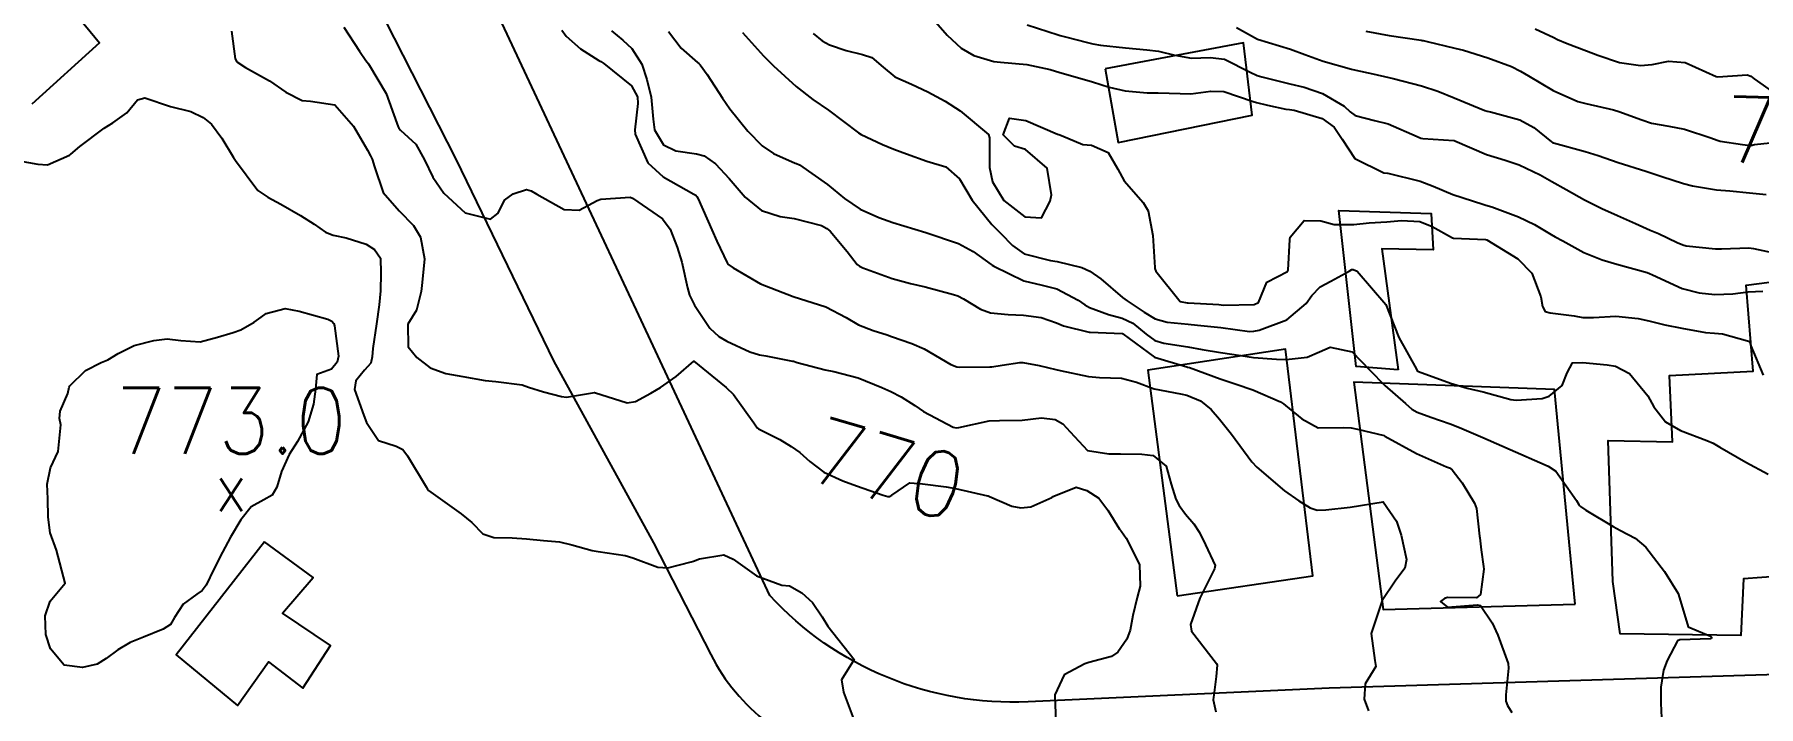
# Model space of a CAD drawing. Header units: metres. Extents: x 318500 to 325275, y 7408834 to 7428799.
# Drawn here: x 323668.3 to 323773.1, y 7420830.6 to 7420871.4 of the extents above; entities that cross this region are included whole.
import ezdxf
from ezdxf.enums import TextEntityAlignment as Align

# ---------------------------------------------------------------- set-up
doc = ezdxf.new("R2010")
doc.units = ezdxf.units.M
doc.header["$MEASUREMENT"] = 0
for name, color, linetype in [('Cotas', 45, 'Continuous'), ('Curvas de Nivel 1m', 11, 'Continuous'), ('Curvas de Nivel 5m', 15, 'Continuous'), ('Edificações', 30, 'Continuous'), ('Pontos Cotados', 45, 'Continuous'), ('Vias Primárias', 230, 'Continuous')]:
    doc.layers.add(name, color=color, linetype=linetype)
doc.styles.add('Style-STANDARD', font='STANDARD.shx')

# ---------------------------------------------------------------- blocks, each defined once
blk = doc.blocks.new('ELVTXT_111')
at = {"layer": 'Pontos Cotados', "linetype": 'Continuous', "style": 'Style-STANDARD'}
for s, height, p in [('773.0', 4, (0, 4)), ('x', 3, (0, 0))]:
    blk.add_text(s, height=height, dxfattribs=at).set_placement(p, align=Align.MIDDLE_CENTER)

msp = doc.modelspace()

# ---------------------------------------------------------------- linework, layer by layer
at = {"layer": 'Curvas de Nivel 1m', "flags": 128}
for points, elevation in [([(323722.66, 7420872.65), (323723.78, 7420871.37), (323724.63, 7420870.58), (323725.41, 7420870.13), (323726.62, 7420869.78), (323727.03, 7420869.73), (323728.62, 7420869.58), (323730.05, 7420869.29), (323730.62, 7420869.11), (323730.85, 7420869.04), (323732.61, 7420868.54), (323733.62, 7420868.22), (323734.6, 7420867.98), (323735.94, 7420867.87), (323736.6, 7420867.87), (323737.95, 7420867.82), (323738.6, 7420867.81), (323739.8, 7420867.96), (323740.6, 7420867.94), (323742.37, 7420867.34), (323742.59, 7420867.27), (323743.25, 7420867.11), (323744.36, 7420866.87), (323744.59, 7420866.85), (323744.86, 7420866.81), (323746.58, 7420866.3), (323747.3, 7420865.78), (323747.79, 7420865.05), (323748.55, 7420863.88), (323750.31, 7420863.01), (323750.54, 7420862.98), (323750.57, 7420862.98), (323752.53, 7420862.5), (323753.31, 7420862.2), (323754.52, 7420861.69), (323756.34, 7420861.11), (323756.51, 7420861.05), (323756.88, 7420860.93), (323758.5, 7420860.33), (323759.47, 7420859.87), (323760.49, 7420859.26), (323760.74, 7420859.12), (323761.19, 7420858.87), (323762.48, 7420858.17), (323763.59, 7420857.72), (323764.47, 7420857.45), (323766.32, 7420856.95), (323766.46, 7420856.89), (323766.65, 7420856.8), (323768.45, 7420855.97), (323769.49, 7420855.71), (323770.44, 7420855.61), (323771.53, 7420855.65), (323772.45, 7420855.77), (323773.34, 7420855.81)], 763), ([(323687.12, 7420871.86), (323688.08, 7420870.4), (323688.46, 7420869.84), (323688.62, 7420869.63), (323689.69, 7420867.82), (323690.34, 7420866.03), (323690.43, 7420865.81), (323690.47, 7420865.72), (323690.56, 7420865.6), (323691.5, 7420864.74), (323692.02, 7420863.79), (323692.52, 7420862.75), (323693.19, 7420861.77), (323694.49, 7420860.58), (323696.03, 7420860.19), (323696.49, 7420860.55), (323696.88, 7420861.35), (323697.42, 7420861.72), (323698.23, 7420861.99), (323698.51, 7420861.92), (323698.84, 7420861.7), (323700.5, 7420860.78), (323701.42, 7420860.74), (323702.51, 7420861.33), (323702.74, 7420861.41), (323704.51, 7420861.52), (323704.67, 7420861.46), (323706.49, 7420860.22), (323706.96, 7420859.59), (323707.37, 7420858.49), (323707.65, 7420857.58), (323708, 7420856.01), (323708.13, 7420855.57), (323708.42, 7420854.96), (323709.36, 7420853.56), (323709.91, 7420853.06), (323710.39, 7420852.77), (323711.79, 7420852.12), (323712.38, 7420851.95), (323712.76, 7420851.89), (323714.38, 7420851.57), (323714.45, 7420851.56), (323714.67, 7420851.49), (323716.37, 7420851.03), (323716.9, 7420850.93), (323718.37, 7420850.54), (323719.81, 7420849.96), (323720.35, 7420849.71), (323720.98, 7420849.4), (323721.81, 7420848.86), (323722.34, 7420848.5), (323724.14, 7420847.55), (323724.33, 7420847.51), (323724.5, 7420847.53), (323726.34, 7420847.93), (323726.96, 7420847.95), (323728.34, 7420847.98), (323729.51, 7420848.12), (323730.34, 7420848.02), (323730.82, 7420847.76), (323731.26, 7420847.27), (323732.31, 7420846.13), (323733.6, 7420845.94), (323734.31, 7420845.93), (323735.61, 7420845.91), (323736.31, 7420845.83), (323737.1, 7420845.19), (323737.39, 7420844.08), (323737.67, 7420843.18), (323737.88, 7420842.79), (323738.26, 7420842.27), (323738.77, 7420841.68), (323739.12, 7420841.16), (323739.49, 7420840.4), (323740.06, 7420839.14), (323740.03, 7420838.95), (323739.14, 7420837.16), (323738.56, 7420835.55), (323738.63, 7420835.16), (323740.14, 7420833.2), (323740.18, 7420833.14), (323740.2, 7420833.08), (323740.13, 7420832.41), (323739.98, 7420831.27), (323739.96, 7420831.14), (323739.95, 7420830.99), (323740.1, 7420830.26)], 769), ([(323700.37, 7420871.68), (323700.64, 7420871.32), (323701.5, 7420870.54), (323702.62, 7420869.84), (323702.74, 7420869.77), (323702.92, 7420869.65), (323704.6, 7420868.29), (323704.96, 7420867.62), (323704.99, 7420867.21), (323704.8, 7420865.62), (323704.82, 7420865.36), (323705.6, 7420863.61), (323706.53, 7420862.76), (323708.38, 7420861.71), (323708.51, 7420861.64), (323708.57, 7420861.57), (323708.65, 7420861.43), (323709.49, 7420859.55), (323709.78, 7420858.86), (323710.41, 7420857.54), (323710.46, 7420857.46), (323710.77, 7420857.23), (323712.44, 7420856.27), (323714.43, 7420855.49), (323716.42, 7420854.87), (323717.65, 7420854.21), (323718.4, 7420853.77), (323719.29, 7420853.43), (323720.14, 7420853.16), (323720.4, 7420853.06), (323721.64, 7420852.63), (323722.39, 7420852.31), (323724.01, 7420851.36), (323724.38, 7420851.21), (323724.55, 7420851.19), (323726.38, 7420851.21), (323726.49, 7420851.22), (323727.13, 7420851.32), (323728.2, 7420851.49), (323728.38, 7420851.49), (323729.38, 7420851.29), (323730.38, 7420851.06), (323730.66, 7420850.99), (323732.37, 7420850.64), (323733.04, 7420850.57), (323734.37, 7420850.53), (323735.29, 7420850.28), (323736.36, 7420849.89), (323737.97, 7420849.57), (323738.35, 7420849.49), (323739.17, 7420849.16), (323739.82, 7420848.63), (323740.34, 7420848.03), (323741.07, 7420847.13), (323742.3, 7420845.45), (323742.6, 7420845.12), (323744.28, 7420843.69), (323745.16, 7420843.08), (323745.84, 7420842.64), (323746.26, 7420842.51), (323746.8, 7420842.52), (323748.27, 7420842.68), (323750.27, 7420843.01), (323751.09, 7420841.83), (323751.37, 7420840.99), (323751.7, 7420839.51), (323751.6, 7420838.99), (323751.01, 7420838.19), (323750.22, 7420837.01), (323750.19, 7420836.96), (323749.55, 7420835.02), (323749.78, 7420833.38), (323749.83, 7420833.01), (323749.19, 7420831.96), (323749.13, 7420831.02), (323749.39, 7420830.31)], 768), ([(323703.39, 7420871.64), (323704.08, 7420871.07), (323704.63, 7420870.56), (323705.22, 7420869.61), (323705.54, 7420868.68), (323705.8, 7420867.61), (323705.91, 7420866.27), (323705.99, 7420865.61), (323706.55, 7420864.7), (323707.3, 7420864.34), (323708.55, 7420864.17), (323709.02, 7420864.04), (323709.71, 7420863.55), (323710.53, 7420862.66), (323711.5, 7420861.53), (323712.5, 7420860.72), (323713.64, 7420860.36), (323714.49, 7420860.24), (323716.15, 7420859.8), (323716.48, 7420859.62), (323716.67, 7420859.46), (323717.7, 7420858.22), (323718.32, 7420857.44), (323718.46, 7420857.33), (323718.65, 7420857.24), (323720.45, 7420856.59), (323721.55, 7420856.29), (323722.44, 7420856.07), (323724.17, 7420855.62), (323724.43, 7420855.54), (323724.78, 7420855.35), (323725.81, 7420854.73), (323726.42, 7420854.5), (323727.5, 7420854.39), (323728.42, 7420854.35), (323729.49, 7420854.22), (323730.42, 7420853.89), (323730.86, 7420853.71), (323732.41, 7420853.33), (323732.48, 7420853.32), (323734.41, 7420853.25), (323734.43, 7420853.24), (323734.45, 7420853.22), (323736.39, 7420851.8), (323738.34, 7420851.21), (323738.38, 7420851.2), (323738.51, 7420851.17), (323740.37, 7420850.48), (323741.34, 7420850.16), (323742.36, 7420849.82), (323744.04, 7420849.09), (323744.22, 7420848.97), (323744.35, 7420848.86), (323745.33, 7420848.06), (323746.33, 7420847.51), (323747.85, 7420847.53), (323748.33, 7420847.52), (323748.72, 7420847.42), (323750.33, 7420847.04), (323750.35, 7420847.03), (323750.38, 7420847.01), (323752.31, 7420845.96), (323754.12, 7420845.14), (323754.3, 7420845.07), (323754.48, 7420844.96), (323755.08, 7420844.16), (323755.83, 7420842.94), (323755.94, 7420842.61), (323756.14, 7420840.93), (323756.15, 7420840.83), (323756.24, 7420840.09), (323756.38, 7420839.09), (323756.39, 7420838.93), (323756.2, 7420837.39), (323755.94, 7420837.19), (323754.19, 7420837.2), (323754.01, 7420837.15), (323753.76, 7420836.96), (323754.19, 7420836.62), (323756.01, 7420836.76), (323756.19, 7420836.71), (323756.91, 7420835.66), (323757.25, 7420834.91), (323757.87, 7420833.18), (323757.9, 7420832.9), (323757.73, 7420831.29), (323757.73, 7420830.91), (323757.84, 7420830.63), (323758.1, 7420830.21)], 767), ([(323706.85, 7420871.6), (323707.62, 7420870.58), (323708.62, 7420869.71), (323708.7, 7420869.65), (323708.77, 7420869.57), (323709.19, 7420868.98), (323710.13, 7420867.55), (323710.58, 7420866.9), (323711.66, 7420865.53), (323712.55, 7420864.64), (323713.22, 7420864.19), (323714.54, 7420863.6), (323714.63, 7420863.57), (323714.8, 7420863.49), (323716.52, 7420862.3), (323717.55, 7420861.45), (323718.5, 7420860.8), (323719.63, 7420860.29), (323720.49, 7420859.99), (323722.48, 7420859.38), (323724.47, 7420858.72), (323725.36, 7420858.23), (323726.46, 7420857.44), (323726.52, 7420857.39), (323726.61, 7420857.33), (323728.45, 7420856.45), (323729.55, 7420856.18), (323730.44, 7420855.96), (323731.74, 7420855.26), (323732.15, 7420854.98), (323732.43, 7420854.83), (323733.59, 7420854.4), (323734.42, 7420854.18), (323735.07, 7420853.87), (323735.87, 7420853.21), (323736.4, 7420852.81), (323736.95, 7420852.65), (323738.4, 7420852.44), (323739.27, 7420852.28), (323740.39, 7420852.09), (323741.62, 7420851.9), (323742.39, 7420851.79), (323743.8, 7420851.68), (323744.39, 7420851.67), (323745.65, 7420851.81), (323746.4, 7420852.13), (323747.05, 7420852.41), (323748.4, 7420852.12), (323749.47, 7420851.02), (323750.37, 7420850.08), (323751.63, 7420848.99), (323752.02, 7420848.65), (323752.34, 7420848.46), (323753.17, 7420848.15), (323754.34, 7420847.75), (323754.91, 7420847.53), (323756.33, 7420846.93), (323758.32, 7420846.06), (323759.79, 7420845.41), (323760.3, 7420845.18), (323760.77, 7420844.87), (323762.03, 7420843.09), (323762.17, 7420842.85), (323762.21, 7420842.79), (323762.27, 7420842.73), (323762.6, 7420842.51), (323764.26, 7420841.51), (323764.71, 7420841.28), (323765.6, 7420840.81), (323766.24, 7420840.25), (323767.38, 7420838.78), (323768.2, 7420837.45), (323768.41, 7420836.77), (323768.82, 7420835.41), (323770.17, 7420834.85), (323770.22, 7420834.79), (323770.23, 7420834.74), (323770.2, 7420834.71), (323770.17, 7420834.68), (323768.31, 7420834.63), (323768.17, 7420834.56), (323767.54, 7420833.38), (323767.32, 7420832.78), (323767.15, 7420831.76), (323767.15, 7420830.78), (323767.2, 7420829.88)], 766), ([(323728.65, 7420871.99), (323730.52, 7420871.4), (323730.64, 7420871.36), (323730.97, 7420871.27), (323732.31, 7420870.93), (323732.64, 7420870.85), (323733.11, 7420870.77), (323734.63, 7420870.6), (323735.91, 7420870.48), (323736.63, 7420870.4), (323737.61, 7420870.16), (323738.63, 7420869.98), (323739.77, 7420870.02), (323740.63, 7420869.91), (323742.2, 7420869.13), (323742.62, 7420868.92), (323742.9, 7420868.83), (323744.61, 7420868.41), (323745.48, 7420868.21), (323746.6, 7420867.82), (323747.91, 7420867.05), (323748.27, 7420866.72), (323748.58, 7420866.48), (323749.75, 7420866.19), (323750.58, 7420865.98), (323752.35, 7420865.21), (323752.57, 7420865.12), (323752.68, 7420865.1), (323754.57, 7420864.98), (323754.59, 7420864.98), (323754.64, 7420864.96), (323756.56, 7420864.13), (323757.69, 7420863.78), (323758.55, 7420863.49), (323759.81, 7420862.89), (323760.53, 7420862.48), (323761.4, 7420862), (323762.52, 7420861.37), (323763.56, 7420860.84), (323764.51, 7420860.41), (323765.62, 7420859.93), (323766.5, 7420859.53), (323767.01, 7420859.31), (323768.14, 7420858.78), (323768.49, 7420858.63), (323768.69, 7420858.57), (323770.48, 7420858.39), (323770.84, 7420858.39), (323772.49, 7420858.44), (323772.79, 7420858.41), (323774.48, 7420858.05)], 762), ([(323741.36, 7420871.84), (323742.65, 7420871.12), (323744.64, 7420870.52), (323745.52, 7420870.2), (323746.63, 7420869.8), (323748.36, 7420869.31), (323748.62, 7420869.25), (323749.65, 7420869.02), (323750.62, 7420868.8), (323750.88, 7420868.74), (323752.61, 7420868.3), (323753.61, 7420867.97), (323754.6, 7420867.57), (323756.11, 7420866.94), (323756.46, 7420866.8), (323756.59, 7420866.76), (323756.8, 7420866.71), (323758.58, 7420866.23), (323759.44, 7420865.76), (323760.51, 7420864.88), (323760.57, 7420864.84), (323760.63, 7420864.82), (323762.56, 7420864.31), (323763.34, 7420864.06), (323764.55, 7420863.64), (323766.24, 7420863.11), (323766.54, 7420863.01), (323767.21, 7420862.79), (323768.53, 7420862.36), (323769.08, 7420862.22), (323770.53, 7420861.97), (323771.35, 7420861.91), (323772.53, 7420861.79), (323773.55, 7420861.68)], 761), ([(323759.52, 7420871.76), (323760.65, 7420871.22), (323760.88, 7420871.11), (323761.46, 7420870.87), (323762.64, 7420870.42), (323763.33, 7420870.15), (323764.63, 7420869.71), (323765.92, 7420869.52), (323766.63, 7420869.58), (323767.62, 7420869.8), (323768.63, 7420869.72), (323770.51, 7420868.86), (323770.62, 7420868.83), (323772.39, 7420868.96), (323772.62, 7420868.88), (323772.82, 7420868.72), (323774.6, 7420867.46)], 759), ([(323715.64, 7420871.47), (323716.19, 7420871.02), (323716.63, 7420870.79), (323717.65, 7420870.43), (323718.63, 7420870.2), (323719.2, 7420870.01), (323719.9, 7420869.42), (323720.61, 7420868.84), (323721.61, 7420868.39), (323722.6, 7420867.93), (323723.67, 7420867.37), (323724.58, 7420866.78), (323726.29, 7420865.33), (323726.36, 7420865.13), (323726.35, 7420863.33), (323726.53, 7420862.45), (323727.23, 7420861.32), (323728.5, 7420860.33), (323729.51, 7420860.28), (323730.05, 7420861.28), (323730.13, 7420861.67), (323729.87, 7420863.29), (323728.55, 7420864.42), (323727.88, 7420864.63), (323727.18, 7420865.32), (323727.57, 7420866.32), (323728.57, 7420866.18), (323730.49, 7420865.35), (323730.56, 7420865.33), (323730.73, 7420865.28), (323732.03, 7420864.73), (323732.55, 7420864.68), (323733.57, 7420864.25), (323734.15, 7420863.23), (323734.53, 7420862.52), (323735.7, 7420861.21), (323736, 7420860.7), (323736.28, 7420859.2), (323736.4, 7420857.26), (323736.41, 7420857.2), (323736.46, 7420857.03), (323737.95, 7420855.18), (323738.37, 7420855.11), (323738.43, 7420855.11), (323740.29, 7420855), (323740.43, 7420854.99), (323740.59, 7420854.97), (323742.43, 7420855), (323742.71, 7420855.12), (323743.2, 7420856.36), (323744.46, 7420857.02), (323744.49, 7420857.06), (323744.5, 7420857.09), (323744.61, 7420858.96), (323744.63, 7420859.09), (323745.48, 7420860.1), (323746.5, 7420860.08), (323747.31, 7420859.87), (323748.5, 7420859.87), (323749.43, 7420859.96), (323750.5, 7420860.03), (323751.39, 7420860.11), (323752.5, 7420860.04), (323753.26, 7420859.74), (323754.49, 7420859.05), (323754.56, 7420859.03), (323756.49, 7420858.95), (323756.58, 7420858.93), (323758.47, 7420857.79), (323759.32, 7420856.9), (323759.86, 7420855.47), (323759.96, 7420854.89), (323760.12, 7420854.58), (323760.43, 7420854.5), (323761.88, 7420854.32), (323762.42, 7420854.22), (323763.05, 7420854.22), (323764.42, 7420854.29), (323765.78, 7420854.16), (323766.42, 7420854.02), (323767.4, 7420853.76), (323768.42, 7420853.56), (323769.87, 7420853.31), (323770.42, 7420853.26), (323770.89, 7420853.22), (323772.41, 7420852.8), (323772.47, 7420852.78), (323772.55, 7420852.72), (323772.62, 7420852.5), (323773.37, 7420850.71)], 764), ([(323666.82, 7420863.84), (323668.53, 7420863.53), (323669.12, 7420863.5), (323670.45, 7420864.08), (323670.5, 7420864.12), (323670.54, 7420864.14), (323671.08, 7420864.61), (323672.56, 7420865.73), (323673.09, 7420866.04), (323673.94, 7420866.66), (323674.58, 7420867.45), (323675.03, 7420867.57), (323676.58, 7420867.04), (323677.83, 7420866.73), (323678.57, 7420866.37), (323679.08, 7420865.96), (323679.71, 7420865.11), (323680.42, 7420863.94), (323680.54, 7420863.75), (323681.89, 7420861.93), (323682.5, 7420861.53), (323683.29, 7420861.11), (323684.49, 7420860.42), (323685.31, 7420859.88), (323686.01, 7420859.4), (323686.47, 7420859.22), (323687.27, 7420859.05), (323688.47, 7420858.67), (323688.99, 7420858.35), (323689.35, 7420857.83), (323689.36, 7420856.91), (323689.34, 7420855.83), (323689.27, 7420854.98), (323689.11, 7420853.83), (323688.88, 7420852.33), (323688.84, 7420851.83), (323688.76, 7420851.45), (323688.37, 7420851.01), (323687.85, 7420850.36), (323687.77, 7420849.85), (323688.33, 7420848.26), (323688.5, 7420847.84), (323689.23, 7420846.74), (323690.31, 7420846.4), (323690.7, 7420846.2), (323690.99, 7420845.8), (323692.12, 7420843.93), (323692.21, 7420843.78), (323692.27, 7420843.7), (323692.54, 7420843.5), (323694.25, 7420842.28), (323694.89, 7420841.75), (323695.57, 7420841.07), (323696.23, 7420840.85), (323697.35, 7420840.83), (323698.23, 7420840.77), (323699.26, 7420840.66), (323700.23, 7420840.59), (323700.97, 7420840.41), (323702.22, 7420840.06), (323702.58, 7420840), (323704.22, 7420839.76), (323704.68, 7420839.62), (323706.21, 7420839.05), (323706.8, 7420839), (323708.22, 7420839.36), (323708.37, 7420839.41), (323708.74, 7420839.56), (323710.22, 7420839.8), (323710.77, 7420839.53), (323712.2, 7420838.51), (323713.74, 7420837.96), (323714.2, 7420837.9), (323714.96, 7420837.48), (323715.6, 7420836.89), (323716.18, 7420836.02), (323716.53, 7420835.46), (323718.14, 7420833.44), (323717.37, 7420832.2), (323717.48, 7420831.45), (323718.09, 7420829.83)], 771)]:
    msp.add_lwpolyline(points, dxfattribs=dict(at, elevation=elevation))
at = {"layer": 'Curvas de Nivel 1m', "elevation": 772, "flags": 128}
msp.add_lwpolyline([(323686.15, 7420854.12), (323686.4, 7420854), (323686.52, 7420853.86), (323686.55, 7420853.71), (323686.79, 7420851.86), (323686.72, 7420851.51), (323686.37, 7420851.07), (323685.48, 7420850.75), (323685.39, 7420849.87), (323685.27, 7420848.94), (323684.96, 7420847.88), (323684.31, 7420846.69), (323683.79, 7420845.9), (323683.33, 7420844.85), (323683.04, 7420843.91), (323682.77, 7420843.41), (323682.26, 7420843.13), (323681.48, 7420842.7), (323680.86, 7420841.93), (323680.23, 7420840.86), (323679.75, 7420839.95), (323679.23, 7420838.93), (323678.75, 7420837.96), (323678.52, 7420837.63), (323678.18, 7420837.41), (323677.35, 7420836.8), (323676.82, 7420835.98), (323676.58, 7420835.56), (323676.15, 7420835.28), (323674.94, 7420834.8), (323674.14, 7420834.46), (323673.39, 7420834.03), (323672.68, 7420833.49), (323672.13, 7420833.15), (323671.24, 7420832.94), (323670.13, 7420833.09), (323669.29, 7420834.08), (323669.02, 7420834.96), (323668.97, 7420836.09), (323669.28, 7420836.97), (323670.19, 7420838.07), (323669.66, 7420840.08), (323669.27, 7420841.13), (323669.16, 7420842.09), (323669.14, 7420843.2), (323669.09, 7420844.09), (323669.3, 7420845.07), (323669.77, 7420846.08), (323669.93, 7420847.69), (323669.84, 7420848.08), (323669.88, 7420848.52), (323670.34, 7420849.6), (323670.43, 7420849.99), (323670.46, 7420850.07), (323671.43, 7420851), (323672.37, 7420851.48), (323672.77, 7420851.65), (323673.41, 7420852.03), (323674.38, 7420852.51), (323675.58, 7420852.82), (323676.39, 7420852.91), (323677.21, 7420852.81), (323678.39, 7420852.74), (323679.45, 7420853.02), (323680.39, 7420853.31), (323680.87, 7420853.46), (323681.67, 7420853.93), (323682.1, 7420854.23), (323682.41, 7420854.45), (323683.55, 7420854.77), (323684.41, 7420854.6)], close=True, dxfattribs=at)
at = {"layer": 'Curvas de Nivel 5m', "flags": 128}
for points, elevation in [([(323680.3, 7420871.61), (323680.51, 7420869.94), (323680.62, 7420869.76), (323681.14, 7420869.41), (323682.6, 7420868.59), (323683.59, 7420867.9), (323684.58, 7420867.41), (323685.09, 7420867.37), (323686.58, 7420867.13), (323687.7, 7420865.85), (323688.55, 7420864.39), (323688.74, 7420864.04), (323688.84, 7420863.84), (323688.99, 7420863.38), (323689.51, 7420861.82), (323690.49, 7420860.7), (323691.36, 7420859.8), (323691.77, 7420859.09), (323692.03, 7420857.79), (323691.88, 7420856.34), (323691.81, 7420855.79), (323691.54, 7420854.67), (323691, 7420853.8), (323691.02, 7420852.43), (323691.55, 7420851.79), (323692.37, 7420851.16), (323693.31, 7420850.82), (323694.36, 7420850.62), (323695.71, 7420850.39), (323696.36, 7420850.32), (323697.95, 7420850.12), (323698.35, 7420849.98), (323699.26, 7420849.69), (323700.35, 7420849.41), (323700.65, 7420849.37), (323702.35, 7420849.65), (323704.34, 7420849.03), (323704.84, 7420849.12), (323705.77, 7420849.61), (323706.13, 7420849.82), (323706.36, 7420849.96), (323707.32, 7420850.63), (323708.38, 7420851.57), (323710.36, 7420849.97), (323710.79, 7420849.54), (323712.04, 7420847.81), (323712.24, 7420847.52), (323712.32, 7420847.45), (323713.61, 7420846.8), (323714.31, 7420846.37), (323714.83, 7420846.01), (323715.44, 7420845.47), (323716.29, 7420844.82), (323717.44, 7420844.29), (323718.28, 7420843.98), (323719.9, 7420843.42), (323720.18, 7420843.33), (323720.27, 7420843.33), (323720.42, 7420843.41), (323721.51, 7420844.16), (323722.28, 7420844.11), (323723.73, 7420843.92), (323724.28, 7420843.83), (323726.23, 7420843.37), (323726.27, 7420843.37), (323726.36, 7420843.33), (323727.71, 7420842.75), (323728.26, 7420842.64), (323728.86, 7420842.7), (323730.15, 7420843.28), (323730.22, 7420843.33), (323730.27, 7420843.36), (323731.63, 7420843.91), (323732.28, 7420843.71), (323732.99, 7420843.24), (323733.54, 7420842.51), (323734.25, 7420841.36), (323734.32, 7420841.29), (323734.37, 7420841.22), (323734.66, 7420840.8), (323735.47, 7420839.21), (323735.52, 7420837.89), (323735.33, 7420837.21), (323735.07, 7420836.11), (323734.9, 7420835.21), (323734.71, 7420834.67), (323734.15, 7420833.87), (323733.76, 7420833.61), (323732.39, 7420833.25), (323732.2, 7420833.19), (323732.14, 7420833.17), (323730.89, 7420832.51), (323730.32, 7420831.28), (323730.39, 7420829.57)], 770), ([(323749.23, 7420871.61), (323750.65, 7420871.36), (323752.58, 7420871.06), (323752.65, 7420871.05), (323752.71, 7420871.05), (323752.96, 7420870.99), (323754.64, 7420870.59), (323755.15, 7420870.45), (323756.64, 7420869.99), (323758.08, 7420869.46), (323758.62, 7420869.19), (323759.11, 7420868.9), (323760.61, 7420868), (323762.1, 7420867.35), (323762.6, 7420867.21), (323764.27, 7420866.83), (323764.59, 7420866.74), (323765.99, 7420866.22), (323766.58, 7420866.03), (323767.64, 7420865.84), (323768.58, 7420865.65), (323770.19, 7420865.14), (323770.57, 7420864.99), (323770.76, 7420864.93), (323772.12, 7420864.73), (323772.57, 7420864.67), (323772.62, 7420864.67), (323772.84, 7420864.72), (323774.57, 7420864.9)], 760), ([(323711.34, 7420871.53), (323712.63, 7420870.12), (323712.92, 7420869.81), (323713.23, 7420869.51), (323714.6, 7420868.25), (323715.63, 7420867.47), (323716.58, 7420866.82), (323718.4, 7420865.44), (323718.56, 7420865.34), (323719.85, 7420864.72), (323720.55, 7420864.45), (323721.32, 7420864.17), (323722.54, 7420863.72), (323723.7, 7420863.37), (323724.53, 7420862.65), (323725.3, 7420861.35), (323726.49, 7420859.86), (323727.04, 7420859.32), (323727.75, 7420858.59), (323728.47, 7420858.09), (323730.06, 7420857.68), (323730.47, 7420857.61), (323731.96, 7420857.26), (323732.46, 7420857.04), (323733.12, 7420856.57), (323734.43, 7420855.43), (323734.72, 7420855.22), (323735.75, 7420854.53), (323736.42, 7420854.14), (323737.16, 7420853.93), (323738.42, 7420853.8), (323739, 7420853.75), (323740.41, 7420853.6), (323742.16, 7420853.37), (323742.41, 7420853.38), (323742.75, 7420853.45), (323744.42, 7420854.07), (323745.59, 7420855.07), (323745.95, 7420855.56), (323746.45, 7420856.07), (323747.09, 7420856.42), (323748.22, 7420857.04), (323748.38, 7420857.13), (323748.46, 7420857.13), (323748.7, 7420857.04), (323750.43, 7420855.01), (323751.23, 7420853), (323752.3, 7420851.07), (323752.35, 7420850.98), (323752.38, 7420850.96), (323752.42, 7420850.94), (323754.37, 7420850.22), (323755.38, 7420849.93), (323756.36, 7420849.7), (323758.03, 7420849.24), (323758.35, 7420849.19), (323759.94, 7420849.3), (323760.36, 7420849.43), (323761.15, 7420850.08), (323761.46, 7420850.86), (323761.78, 7420851.47), (323762.39, 7420851.49), (323763.9, 7420851.33), (323764.39, 7420851.25), (323765.24, 7420850.82), (323766.36, 7420849.46), (323766.72, 7420848.79), (323767.43, 7420847.87), (323768.34, 7420847.35), (323769.94, 7420846.75), (323770.33, 7420846.57), (323770.74, 7420846.33), (323772.31, 7420845.43), (323773.68, 7420844.7)], 765)]:
    msp.add_lwpolyline(points, dxfattribs=dict(at, elevation=elevation))
at = {"layer": 'Edificações'}
for points in [[(323666.21, 7420895.02), (323668.75, 7420894.18), (323664.68, 7420889.97), (323672.35, 7420882.41), (323675.8, 7420885.58), (323673.01, 7420888.51), (323675.2, 7420890.52), (323678.27, 7420887.39), (323679.14, 7420888.19), (323681.71, 7420884.98), (323681.71, 7420884.98), (323676.17, 7420876.23), (323672.18, 7420881.77), (323669.18, 7420878.99), (323670.84, 7420877.11), (323668.96, 7420874.95), (323672.28, 7420870.9), (323668.17, 7420867.18)], [(323781.09, 7420838.98), (323772.18, 7420838.33), (323772.02, 7420834.89), (323764.69, 7420835), (323764.23, 7420838.17), (323763.96, 7420846.74), (323767.85, 7420846.65), (323767.68, 7420850.69), (323772.77, 7420850.96), (323772.33, 7420856.17), (323777.85, 7420856.88)]]:
    msp.add_lwpolyline(points, dxfattribs=at)
for points in [[(323733.38, 7420869.32), (323734.18, 7420864.84), (323742.32, 7420866.52), (323741.79, 7420870.9), (323733.38, 7420869.32)], [(323751.19, 7420851.03), (323748.64, 7420851.24), (323747.58, 7420860.72), (323753.2, 7420860.54), (323753.31, 7420858.32), (323750.2, 7420858.39), (323751.19, 7420851.03)], [(323737.75, 7420837.3), (323746, 7420838.52), (323744.34, 7420852.29), (323735.98, 7420851.02), (323737.75, 7420837.3)], [(323761.95, 7420836.8), (323760.68, 7420849.85), (323748.5, 7420850.29), (323750.27, 7420836.47), (323761.95, 7420836.8)], [(323682.29, 7420840.59), (323676.94, 7420833.71), (323680.65, 7420830.64), (323682.55, 7420833.29), (323684.62, 7420831.7), (323686.31, 7420834.29), (323683.4, 7420836.25), (323685.26, 7420838.42), (323682.29, 7420840.59)]]:
    msp.add_lwpolyline(points, close=True, dxfattribs=at)
at = {"layer": 'Vias Primárias'}
for points in [[(323715.64, 7420145.55, 0), (323709.04, 7420132.94)], [(323831.09, 7420001.79, 0), (323833.84, 7420008.44, 0.220888)], [(323205.07, 7420933.77, 0), (323207.3, 7420931.93, 0.020742), (323210.31, 7420929.65), (323213.33, 7420928.87), (323214.56, 7420929.48), (323216.06, 7420926.78), (323213.87, 7420925.31), (323213.87, 7420924.56), (323218.07, 7420917.64), (323222.11, 7420910.97), (323227.38, 7420903.13), (323230.22, 7420898.98, 0.38291), (323236.45, 7420897.46), (323249.5, 7420903.93), (323257.59, 7420907.84)], [(323787.54, 7420832.92), (323746.99, 7420831.7), (323728.7, 7420830.86, -0.221699), (323713, 7420837.32), (323705.04, 7420854.35), (323694.17, 7420877.59), (323682.42, 7420900.37), (323679.69, 7420908.03), (323674.45, 7420927.45), (323668.77, 7420947.12), (323661.86, 7420964.38), (323656.99, 7420976.07), (323653.68, 7420982.39), (323644.43, 7420996.58), (323641.7, 7421000)], [(323574.32, 7420856.79), (323577.71, 7420848.29, 0.047044), (323580.6, 7420842.66, 0.074619), (323588.94, 7420833.08), (323595.43, 7420825.94), (323602.05, 7420833.71), (323617.51, 7420852.55), (323637.52, 7420877.31), (323647.99, 7420890.25, -0.329804), (323668.46, 7420895.56), (323678.71, 7420891, -0.163397), (323681.97, 7420888.02), (323688.01, 7420875.46), (323693.94, 7420863.79), (323699.87, 7420851.59), (323705.94, 7420840.53), (323709.42, 7420833.73, 0.224128), (323717.72, 7420827.32), (323723.77, 7420825.53), (323732.19, 7420825.19), (323745.97, 7420825.64), (323766.77, 7420826.13), (323786.22, 7420826.62)]]:
    msp.add_lwpolyline(points, format="xyb", dxfattribs=at)

# ---------------------------------------------------------------- block references
at = {"layer": 'Pontos Cotados', "linetype": 'Continuous'}
msp.add_blockref('ELVTXT_111', (323680.27, 7420843.94, 773), dxfattribs=at)

# ---------------------------------------------------------------- texts
at = {"layer": 'Cotas', "style": 'Style-STANDARD'}
for s, rotation, p in [('760', 358.0786, (323775.75, 7420865.51, 760)), ('770', 343.5651, (323720.17, 7420845.01, 770))]:
    msp.add_text(s, height=4, rotation=rotation, dxfattribs=at).set_placement(p, align=Align.MIDDLE_CENTER)

doc.saveas('drawing.dxf')
